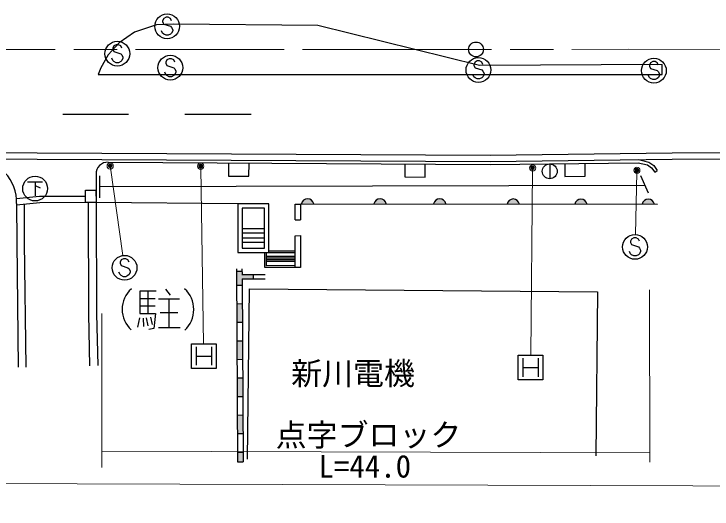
# Model space of a CAD drawing. Units: millimetres at full size, sheet at 1:1000; details may follow other scales. Extents: x 40000 to 680000, y 20000 to 380000.
# Drawn here: x 128283 to 184698, y 247510 to 287532 of the extents above; entities that cross this region are included whole.
import ezdxf
from ezdxf.enums import TextEntityAlignment as Align

# ---------------------------------------------------------------- set-up
doc = ezdxf.new("R2010")
doc.units = ezdxf.units.MM
doc.header["$LTSCALE"] = 1000
doc.header["$PDMODE"] = 32
doc.header["$PDSIZE"] = 500
doc.linetypes.add('CHAIN', pattern=[18.5, 12, -1.5, 3.5, -1.5])
for name, color, linetype, lineweight in [('M-BGD', 7, 'Continuous', 25), ('M-BGD-EXST', 7, 'Continuous', 25), ('M-BMK', 2, 'CHAIN', 13), ('M-BMK-SRVR', 3, 'Continuous', 25), ('M-STR-HTXT', 7, 'Continuous', 13), ('M-STR-STRC', 7, 'Continuous', 25), ('M-STR-STRD', 7, 'Continuous', 25)]:
    doc.layers.add(name, color=color, linetype=linetype, lineweight=lineweight)
doc.layers.add('M-BMK-HTXT', color=7, linetype='Continuous')
doc.styles.add('ＭＳ ゴシック', font='')
doc.styles.get('ＭＳ ゴシック').set_extended_font_data('MS Gothic')

msp = doc.modelspace()

# ---------------------------------------------------------------- hatches: boundary and pattern name
at = {"layer": 'M-BGD'}
for points in [[(152507, 272189, 0.82183), (151516, 272189)], [(158369, 272181, 0.82183), (157378, 272183)], [(163184, 272175, 0.82183), (162193, 272176)], [(169132, 272166, 0.82183), (168141, 272168)], [(174601, 272159, 0.82183), (173611, 272160)], [(180043, 272151, 0.82183), (179053, 272153)], [(147644, 266470), (146712, 266463), (146711, 266750), (146261, 266748), (146267, 265611), (146717, 265613), (146714, 266113), (147647, 266120)], [(146725, 264113), (146275, 264111), (146283, 262611), (146733, 262613)], [(146741, 261113), (146291, 261111), (146299, 259611), (146749, 259613)], [(146757, 258114), (146307, 258111), (146315, 256611), (146765, 256614)], [(146773, 255114), (146323, 255111), (146332, 253611), (146782, 253614)], [(146790, 252114), (146340, 252111), (146344, 251335), (146794, 251337)]]:
    msp.add_hatch(color=256, dxfattribs=at).paths.add_polyline_path(points)

# ---------------------------------------------------------------- linework, layer by layer
for p, q in [((145630, 275490), (145625, 274422)), ((159877, 275408), (159872, 274352)), ((171583, 275414), (171584, 274214)), ((172789, 275439), (172802, 274389)), ((180071, 274740), (180272, 274888)), ((134917, 274584), (134917, 272292)), ((146376, 272195), (134917, 272292)), ((151436, 272191), (151437, 270889)), ((151436, 272191), (180282, 272151)), ((151005, 270888), (151437, 270889)), ((146727, 270197), (148537, 270198)), ((146727, 269847), (148538, 269848)), ((146727, 269425), (148538, 269426)), ((151006, 269596), (151438, 269613)), ((146727, 269075), (148538, 269076)), ((148888, 268390), (151007, 268391)), ((148889, 268240), (151007, 268241)), ((148704, 267958), (151007, 267959)), ((148704, 267808), (151007, 267809)), ((148704, 267685), (151007, 267686)), ((148705, 267535), (151007, 267536)), ((146260, 266929), (146344, 251335)), ((146710, 266932), (146712, 266463)), ((146261, 266748), (146711, 266750)), ((146711, 266463), (148577, 266477)), ((147647, 266120), (147644, 266470)), ((146714, 266113), (148580, 266127)), ((146714, 266113), (146794, 251337)), ((140517, 265292), (140894, 264800)), ((146267, 265611), (146717, 265613)), ((139771, 265111), (138459, 265111)), ((138459, 265111), (138459, 263316)), ((139115, 265111), (139115, 263316)), ((138459, 264538), (139689, 264538)), ((139976, 264505), (141656, 264505)), ((140804, 264505), (140804, 262194)), ((146275, 264111), (146725, 264113)), ((138459, 263931), (139681, 263931)), ((138427, 262980), (138271, 262218)), ((138459, 263316), (139730, 263316)), ((138714, 262939), (138763, 262259)), ((138976, 262980), (139107, 262333)), ((139328, 263021), (139443, 262439)), ((139730, 263316), (139591, 262095)), ((140099, 263390), (141533, 263390)), ((146283, 262611), (146733, 262613)), ((139591, 262095), (139173, 262021)), ((139951, 262194), (141705, 262194)), ((142624, 258878), (142624, 260878)), ((142624, 260878), (144624, 260878)), ((144624, 260878), (144624, 258878)), ((146291, 261111), (146741, 261113)), ((142999, 260628), (142999, 259128)), ((144249, 260628), (144249, 259128)), ((142999, 259878), (144249, 259878)), ((146299, 259611), (146749, 259613)), ((169034, 257953), (169034, 259953)), ((169034, 259953), (171034, 259953)), ((169409, 259703), (169409, 258203)), ((170659, 259703), (170659, 258203)), ((171034, 259953), (171034, 257953)), ((169409, 258953), (170659, 258953)), ((144624, 258878), (142624, 258878)), ((146307, 258111), (146757, 258114)), ((171034, 257953), (169034, 257953)), ((146315, 256611), (146765, 256614)), ((146323, 255111), (146773, 255114)), ((146332, 253611), (146782, 253614)), ((146340, 252111), (146790, 252114)), ((146344, 251335), (146794, 251337))]:
    msp.add_line(p, q, dxfattribs=at)
for points in [[(66638, 276325), (88428, 276396), (109214, 276402), (166778, 276118), (181466, 276292), (197082, 276328), (208623, 276579), (224978, 276344), (251452, 276189)], [(66646, 275825), (88429, 275896), (109213, 275902), (166779, 275618), (181470, 275792), (197088, 275828), (208625, 276079), (224973, 275844), (251449, 275689)], [(135901, 275547), (166780, 275368), (178734, 275510)], [(145625, 274422), (147275, 274414), (147280, 275481)], [(159872, 274352), (161522, 274344), (161527, 275398)], [(172802, 274389), (174452, 274409), (174439, 275459)], [(178734, 275510), (179485, 275325), (179804, 275102), (180071, 274740)], [(178763, 275760), (179589, 275557), (179981, 275284), (180272, 274888)], [(134064, 272788), (130342, 272774), (128497, 272588)], [(128497, 272212), (128514, 269059), (128631, 258976)], [(134067, 272288), (130368, 272274), (128500, 272086)], [(129099, 272146), (129114, 269063), (129231, 258983)], [(134267, 272289), (134316, 263271), (134401, 259100)], [(134917, 272292), (134966, 263279), (135050, 259113)], [(151005, 270888), (151004, 272157), (151436, 272157)], [(151438, 269613), (151440, 267035), (151008, 267035), (151006, 269596)], [(151008, 267035), (148555, 267033), (148554, 268240)], [(151007, 267185), (148705, 267183), (148704, 268240)], [(147163, 251542), (147305, 265321), (175435, 265063), (175306, 251816)]]:
    msp.add_lwpolyline(points, dxfattribs=at)
for points in [[(134911, 273292), (134917, 272292), (134067, 272288), (134061, 273288)], [(146376, 272195), (146378, 268238), (148889, 268240), (148886, 272173)], [(146726, 271842), (146728, 268589), (148538, 268590), (148536, 271826)]]:
    msp.add_lwpolyline(points, close=True, dxfattribs=at)
msp.add_circle((171583, 274814), 600, dxfattribs=at)
for centre, radius, start, end in [((125092, 272339), 3407, 357.8597, 89.857), ((135849, 274615), 933, 86.7987, 181.9098), ((152011, 272091), 505, 11.2057, 168.8639), ((157873, 272084), 505, 11.0923, 168.7505), ((162688, 272077), 505, 11.0923, 168.7505), ((168636, 272069), 505, 11.0923, 168.7505), ((174106, 272062), 505, 11.0923, 168.7505), ((179548, 272054), 505, 11.0923, 168.7505), ((139253, 263645), 2228, 131.6979, 228.0192), ((140530, 263636), 2282, 312.8638, 47.4164)]:
    msp.add_arc(centre, radius, start, end, dxfattribs=at)
at = {"layer": 'M-BGD-EXST'}
for p, q in [((129390, 273968), (130590, 273968)), ((129990, 273968), (129990, 272818)), ((129990, 273668), (130390, 273468))]:
    msp.add_line(p, q, dxfattribs=at)
msp.add_circle((129990, 273418), 1000, dxfattribs=at)
at = {"layer": 'M-BMK'}
msp.add_lwpolyline([(67262, 284797), (87736, 284767), (119613, 284654), (154876, 284646), (177930, 284677), (208274, 284639), (232594, 284628), (366604, 284709), (392869, 284598), (443345, 284629), (462982, 284568), (479014, 284502), (510429, 284431), (537053, 284329), (545184, 284206), (550005, 283956), (556403, 283586), (561227, 283224), (564156, 282847)], dxfattribs=at)
at = {"layer": 'M-BMK-SRVR'}
msp.add_circle((165623, 284660), 600, dxfattribs=at)
at = {"layer": 'M-STR-HTXT'}
for p, q in [((136080, 275098), (137081, 268012)), ((143373, 275078), (143606, 260877)), ((170194, 274939), (170044, 259960)), ((178622, 274741), (178502, 269699)), ((179661, 251298), (179652, 265218)), ((135376, 263304), (135384, 250863)), ((135383, 252197), (179660, 252048))]:
    msp.add_line(p, q, dxfattribs=at)
msp.add_lwpolyline([(67033, 249752), (506548, 248333), (542366, 248230), (554533, 247787), (560830, 247510)], dxfattribs=at)
for centre, radius in [((136059, 275247), 150), ((136059, 275247), 120), ((136059, 275247), 90), ((136059, 275247), 60), ((143371, 275228), 150), ((143371, 275228), 120), ((143371, 275228), 90), ((136059, 275247), 30), ((136059, 275247), 20), ((143371, 275228), 60), ((143371, 275228), 30), ((143371, 275228), 20), ((170195, 275089), 150), ((170195, 275089), 120), ((170195, 275089), 90), ((170195, 275089), 60), ((170195, 275089), 30), ((170195, 275089), 20), ((178625, 274891), 150), ((178625, 274891), 120), ((178625, 274891), 90), ((178625, 274891), 60), ((178625, 274891), 30), ((178625, 274891), 20)]:
    msp.add_circle(centre, radius, dxfattribs=at)
for p in [(136059, 275247), (143371, 275228), (170195, 275089), (178625, 274891)]:
    msp.add_point(p, dxfattribs=at)
at = {"layer": 'M-STR-STRC'}
for p, q in [((140390, 287169), (140299, 286987)), ((140572, 287260), (140390, 287169)), ((140754, 287260), (140572, 287260)), ((140936, 287169), (140754, 287260)), ((141027, 286987), (140936, 287169)), ((140299, 286987), (140299, 286896)), ((140299, 286896), (140390, 286714)), ((140390, 286714), (140936, 286532)), ((140299, 285987), (140209, 286169)), ((140936, 286532), (141027, 286442)), ((141027, 286442), (141118, 286260)), ((141118, 286169), (141027, 285987)), ((141118, 286260), (141118, 286169)), ((140390, 285896), (140299, 285987)), ((140572, 285805), (140390, 285896)), ((140754, 285805), (140572, 285805)), ((140936, 285896), (140754, 285805)), ((141027, 285987), (140936, 285896)), ((136367, 284956), (136276, 284774)), ((136548, 285047), (136367, 284956)), ((136730, 285047), (136548, 285047)), ((136912, 284956), (136730, 285047)), ((137003, 284774), (136912, 284956)), ((136276, 284774), (136276, 284683)), ((136276, 284683), (136367, 284501)), ((136367, 284501), (136912, 284319)), ((136276, 283774), (136185, 283956)), ((136367, 283683), (136276, 283774)), ((136912, 284319), (137003, 284229)), ((137003, 283774), (136912, 283683)), ((137003, 284229), (137094, 284047)), ((137094, 283956), (137003, 283774)), ((137094, 284047), (137094, 283956)), ((140648, 283825), (140557, 283643)), ((140829, 283916), (140648, 283825)), ((141011, 283916), (140829, 283916)), ((141193, 283825), (141011, 283916)), ((141284, 283643), (141193, 283825)), ((136548, 283592), (136367, 283683)), ((136730, 283592), (136548, 283592)), ((136912, 283683), (136730, 283592)), ((140557, 283643), (140557, 283552)), ((140557, 283552), (140648, 283370)), ((140648, 283370), (141193, 283188)), ((165548, 283639), (165457, 283457)), ((165457, 283457), (165457, 283367)), ((165457, 283367), (165548, 283185)), ((165729, 283730), (165548, 283639)), ((165911, 283730), (165729, 283730)), ((166093, 283639), (165911, 283730)), ((166184, 283457), (166093, 283639)), ((179725, 283585), (179634, 283403)), ((179634, 283403), (179634, 283312)), ((179634, 283312), (179725, 283130)), ((179907, 283676), (179725, 283585)), ((180089, 283676), (179907, 283676)), ((180271, 283585), (180089, 283676)), ((180362, 283403), (180271, 283585)), ((140557, 282643), (140466, 282825)), ((140648, 282552), (140557, 282643)), ((141193, 283188), (141284, 283098)), ((141284, 282643), (141193, 282552)), ((141284, 283098), (141375, 282916)), ((141375, 282825), (141284, 282643)), ((141375, 282916), (141375, 282825)), ((165457, 282457), (165366, 282639)), ((165548, 283185), (166093, 283003)), ((166093, 283003), (166184, 282912)), ((166184, 282912), (166275, 282730)), ((166275, 282639), (166184, 282457)), ((166275, 282730), (166275, 282639)), ((179725, 283130), (180271, 282949)), ((180271, 282949), (180362, 282858)), ((180362, 282858), (180453, 282676)), ((180453, 282676), (180453, 282585)), ((140829, 282461), (140648, 282552)), ((141011, 282461), (140829, 282461)), ((141193, 282552), (141011, 282461)), ((165548, 282367), (165457, 282457)), ((165729, 282276), (165548, 282367)), ((165911, 282276), (165729, 282276)), ((166093, 282367), (165911, 282276)), ((166184, 282457), (166093, 282367)), ((179634, 282403), (179544, 282585)), ((179725, 282312), (179634, 282403)), ((179907, 282221), (179725, 282312)), ((180089, 282221), (179907, 282221)), ((180271, 282312), (180089, 282221)), ((180362, 282403), (180271, 282312)), ((180453, 282585), (180362, 282403)), ((132222, 279432), (137543, 279430)), ((142089, 279428), (147447, 279426)), ((135230, 272679), (135228, 274441)), ((178919, 274469), (179547, 273085)), ((179287, 273657), (135229, 273560)), ((178202, 269336), (178111, 269154)), ((178111, 269154), (178111, 269063)), ((178384, 269427), (178202, 269336)), ((178565, 269427), (178384, 269427)), ((178747, 269336), (178565, 269427)), ((178838, 269154), (178747, 269336)), ((178111, 269063), (178202, 268882)), ((178202, 268882), (178747, 268700)), ((178747, 268700), (178838, 268609)), ((178838, 268609), (178929, 268427)), ((178111, 268154), (178020, 268336)), ((178202, 268063), (178111, 268154)), ((178384, 267973), (178202, 268063)), ((178565, 267973), (178384, 267973)), ((178747, 268063), (178565, 267973)), ((178838, 268154), (178747, 268063)), ((178929, 268336), (178838, 268154)), ((178929, 268427), (178929, 268336)), ((136950, 267650), (136859, 267468)), ((136859, 267468), (136859, 267377)), ((137131, 267741), (136950, 267650)), ((137313, 267741), (137131, 267741)), ((137495, 267650), (137313, 267741)), ((137586, 267468), (137495, 267650)), ((136859, 267377), (136950, 267196)), ((136950, 267196), (137495, 267014)), ((137495, 267014), (137586, 266923)), ((137586, 266923), (137677, 266741)), ((136859, 266468), (136768, 266650)), ((136950, 266377), (136859, 266468)), ((137131, 266287), (136950, 266377)), ((137313, 266287), (137131, 266287)), ((137495, 266377), (137313, 266287)), ((137586, 266468), (137495, 266377)), ((137677, 266650), (137586, 266468)), ((137677, 266741), (137677, 266650))]:
    msp.add_line(p, q, dxfattribs=at)
for centre in [(140663, 286532), (136639, 284319), (140920, 283188), (165820, 283003), (179998, 282949), (178474, 268700), (137222, 267014)]:
    msp.add_circle(centre, 1000, dxfattribs=at)
at = {"layer": 'M-STR-STRD'}
msp.add_lwpolyline([(135089, 282643), (180675, 282631), (180661, 283441), (165912, 283368), (152851, 286603), (141186, 286702), (139801, 286661), (138034, 286057), (136781, 285211), (135891, 284239), (135308, 283184)], close=True, dxfattribs=at)

# ---------------------------------------------------------------- texts
at = {"layer": 'M-BMK-HTXT', "style": 'ＭＳ ゴシック'}
msp.add_text('新川電機', height=1833, rotation=0.035, dxfattribs=at).set_placement((150685, 257001), align=Align.BOTTOM_LEFT)
at = {"layer": 'M-STR-HTXT', "style": 'ＭＳ ゴシック'}
for s, p in [('点字ブロック', (149433, 252029)), ('L=44.0', (152897, 249500))]:
    msp.add_text(s, height=1833, rotation=0.035, dxfattribs=at).set_placement(p, align=Align.BOTTOM_LEFT)

doc.saveas('drawing.dxf')
